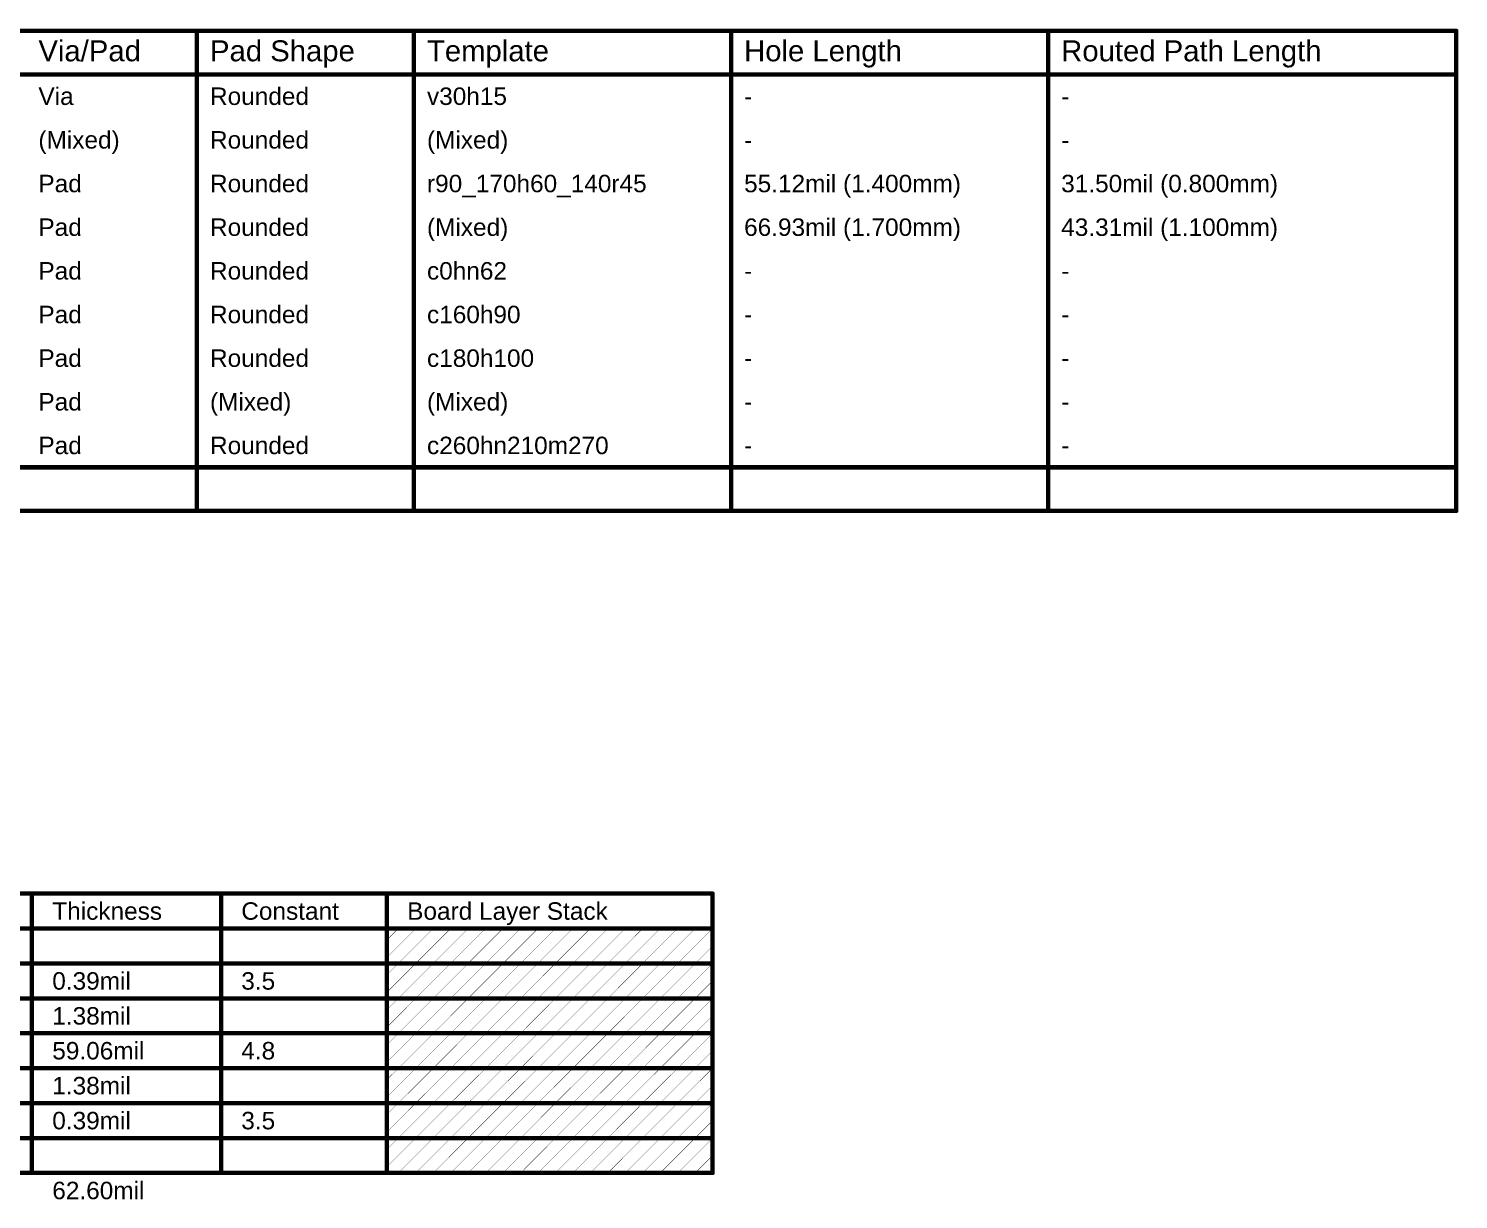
# Model space of a CAD drawing. Header units: inches. Extents: x -5 to 247, y -53 to 67.
# Drawn here: x 122.4 to 247.2, y -35 to 67.2 of the extents above; entities that cross this region are included whole.
import ezdxf

# ---------------------------------------------------------------- set-up
doc = ezdxf.new("R2010")
doc.units = ezdxf.units.IN
doc.layers.add('Drill Drawing', color=1, linetype='Continuous')
doc.layers.add('Fabrication', color=76, linetype='Continuous')
doc.styles.add('Arial', font='', dxfattribs={"height": 0.2})
doc.styles.get('Arial').set_extended_font_data('Arial')

msp = doc.modelspace()

# ---------------------------------------------------------------- linework, layer by layer
at = {"layer": 'Drill Drawing'}
for points in [[(-4.41, 67, 0.381, 0.381, 0), (246.98, 67, 0.381, 0.381, 0)], [(137.06, 25.09, 0.381, 0.381, 0), (137.06, 67, 0.381, 0.381, 0)], [(156, 25.09, 0.381, 0.381, 0), (156, 67, 0.381, 0.381, 0)], [(183.68, 25.09, 0.381, 0.381, 0), (183.68, 67, 0.381, 0.381, 0)], [(211.36, 25.09, 0.381, 0.381, 0), (211.36, 67, 0.381, 0.381, 0)], [(246.98, 25.09, 0.381, 0.381, 0), (246.98, 67, 0.381, 0.381, 0)], [(-4.41, 63.19, 0.381, 0.381, 0), (246.98, 63.19, 0.381, 0.381, 0)], [(-4.41, 28.9, 0.381, 0.381, 0), (246.98, 28.9, 0.381, 0.381, 0)], [(-4.41, 25.09, 0.381, 0.381, 0), (246.98, 25.09, 0.381, 0.381, 0)]]:
    msp.add_lwpolyline(points, format="xyseb", dxfattribs=at)
for points in [[(136.96, 67, 0.191, 0.191, 1), (137.15, 67, 0.191, 0.191, 1)], [(155.91, 67, 0.191, 0.191, 1), (156.1, 67, 0.191, 0.191, 1)], [(183.58, 67, 0.191, 0.191, 1), (183.77, 67, 0.191, 0.191, 1)], [(211.26, 67, 0.191, 0.191, 1), (211.45, 67, 0.191, 0.191, 1)], [(246.89, 67, 0.191, 0.191, 1), (247.08, 67, 0.191, 0.191, 1)], [(246.89, 67, 0.191, 0.191, 1), (247.08, 67, 0.191, 0.191, 1)], [(246.89, 63.19, 0.191, 0.191, 1), (247.08, 63.19, 0.191, 0.191, 1)], [(246.89, 28.9, 0.191, 0.191, 1), (247.08, 28.9, 0.191, 0.191, 1)], [(136.96, 25.09, 0.191, 0.191, 1), (137.15, 25.09, 0.191, 0.191, 1)], [(155.91, 25.09, 0.191, 0.191, 1), (156.1, 25.09, 0.191, 0.191, 1)], [(183.58, 25.09, 0.191, 0.191, 1), (183.77, 25.09, 0.191, 0.191, 1)], [(211.26, 25.09, 0.191, 0.191, 1), (211.45, 25.09, 0.191, 0.191, 1)], [(246.89, 25.09, 0.191, 0.191, 1), (247.08, 25.09, 0.191, 0.191, 1)], [(246.89, 25.09, 0.191, 0.191, 1), (247.08, 25.09, 0.191, 0.191, 1)]]:
    msp.add_lwpolyline(points, format="xyseb", close=True, dxfattribs=at)
at = {"layer": 'Fabrication'}
for points in [[(66.79, -8.31, 0.381, 0.381, 0), (182.07, -8.31, 0.381, 0.381, 0)], [(122.65, -32.69, 0.381, 0.381, 0), (122.65, -8.31, 0.381, 0.381, 0)], [(139.16, -32.69, 0.381, 0.381, 0), (139.16, -8.31, 0.381, 0.381, 0)], [(153.63, -32.69, 0.381, 0.381, 0), (153.63, -8.31, 0.381, 0.381, 0)], [(182.07, -32.69, 0.381, 0.381, 0), (182.07, -8.31, 0.381, 0.381, 0)], [(66.79, -11.35, 0.381, 0.381, 0), (182.07, -11.35, 0.381, 0.381, 0)], [(153.63, -13.89, 0.0254, 0.0254, 0), (156.16, -11.35, 0.0254, 0.0254, 0)], [(153.63, -12.36, 0.0254, 0.0254, 0), (154.64, -11.35, 0.0254, 0.0254, 0)], [(154.64, -14.4, 0.0254, 0.0254, 0), (157.69, -11.35, 0.0254, 0.0254, 0)], [(156.16, -14.4, 0.0254, 0.0254, 0), (159.21, -11.35, 0.0254, 0.0254, 0)], [(157.69, -14.4, 0.0254, 0.0254, 0), (160.73, -11.35, 0.0254, 0.0254, 0)], [(159.21, -14.4, 0.0254, 0.0254, 0), (162.26, -11.35, 0.0254, 0.0254, 0)], [(160.73, -14.4, 0.0254, 0.0254, 0), (163.78, -11.35, 0.0254, 0.0254, 0)], [(162.26, -14.4, 0.0254, 0.0254, 0), (165.31, -11.35, 0.0254, 0.0254, 0)], [(163.78, -14.4, 0.0254, 0.0254, 0), (166.83, -11.35, 0.0254, 0.0254, 0)], [(165.31, -14.4, 0.0254, 0.0254, 0), (168.35, -11.35, 0.0254, 0.0254, 0)], [(166.83, -14.4, 0.0254, 0.0254, 0), (169.88, -11.35, 0.0254, 0.0254, 0)], [(168.35, -14.4, 0.0254, 0.0254, 0), (171.4, -11.35, 0.0254, 0.0254, 0)], [(169.88, -14.4, 0.0254, 0.0254, 0), (172.93, -11.35, 0.0254, 0.0254, 0)], [(171.4, -14.4, 0.0254, 0.0254, 0), (174.45, -11.35, 0.0254, 0.0254, 0)], [(172.93, -14.4, 0.0254, 0.0254, 0), (175.97, -11.35, 0.0254, 0.0254, 0)], [(174.45, -14.4, 0.0254, 0.0254, 0), (177.5, -11.35, 0.0254, 0.0254, 0)], [(175.97, -14.4, 0.0254, 0.0254, 0), (179.02, -11.35, 0.0254, 0.0254, 0)], [(177.5, -14.4, 0.0254, 0.0254, 0), (180.55, -11.35, 0.0254, 0.0254, 0)], [(179.02, -14.4, 0.0254, 0.0254, 0), (182.07, -11.35, 0.0254, 0.0254, 0)], [(180.55, -14.4, 0.0254, 0.0254, 0), (182.07, -12.88, 0.0254, 0.0254, 0)], [(100.81, -14.4, 0.381, 0.381, 0), (122.65, -14.4, 0.381, 0.381, 0)], [(122.65, -14.4, 0.381, 0.381, 0), (139.16, -14.4, 0.381, 0.381, 0)], [(139.16, -14.4, 0.381, 0.381, 0), (153.63, -14.4, 0.381, 0.381, 0)], [(153.63, -14.4, 0.381, 0.381, 0), (182.07, -14.4, 0.381, 0.381, 0)], [(153.63, -16.93, 0.0254, 0.0254, 0), (156.16, -14.4, 0.0254, 0.0254, 0)], [(153.63, -15.41, 0.0254, 0.0254, 0), (154.64, -14.4, 0.0254, 0.0254, 0)], [(154.64, -17.45, 0.0254, 0.0254, 0), (157.69, -14.4, 0.0254, 0.0254, 0)], [(156.16, -17.45, 0.0254, 0.0254, 0), (159.21, -14.4, 0.0254, 0.0254, 0)], [(157.69, -17.45, 0.0254, 0.0254, 0), (160.73, -14.4, 0.0254, 0.0254, 0)], [(159.21, -17.45, 0.0254, 0.0254, 0), (162.26, -14.4, 0.0254, 0.0254, 0)], [(160.73, -17.45, 0.0254, 0.0254, 0), (163.78, -14.4, 0.0254, 0.0254, 0)], [(162.26, -17.45, 0.0254, 0.0254, 0), (165.31, -14.4, 0.0254, 0.0254, 0)], [(163.78, -17.45, 0.0254, 0.0254, 0), (166.83, -14.4, 0.0254, 0.0254, 0)], [(165.31, -17.45, 0.0254, 0.0254, 0), (168.35, -14.4, 0.0254, 0.0254, 0)], [(166.83, -17.45, 0.0254, 0.0254, 0), (169.88, -14.4, 0.0254, 0.0254, 0)], [(168.35, -17.45, 0.0254, 0.0254, 0), (171.4, -14.4, 0.0254, 0.0254, 0)], [(169.88, -17.45, 0.0254, 0.0254, 0), (172.93, -14.4, 0.0254, 0.0254, 0)], [(171.4, -17.45, 0.0254, 0.0254, 0), (174.45, -14.4, 0.0254, 0.0254, 0)], [(172.93, -17.45, 0.0254, 0.0254, 0), (175.97, -14.4, 0.0254, 0.0254, 0)], [(174.45, -17.45, 0.0254, 0.0254, 0), (177.5, -14.4, 0.0254, 0.0254, 0)], [(175.97, -17.45, 0.0254, 0.0254, 0), (179.02, -14.4, 0.0254, 0.0254, 0)], [(177.5, -17.45, 0.0254, 0.0254, 0), (180.55, -14.4, 0.0254, 0.0254, 0)], [(179.02, -17.45, 0.0254, 0.0254, 0), (182.07, -14.4, 0.0254, 0.0254, 0)], [(180.55, -17.45, 0.0254, 0.0254, 0), (182.07, -15.93, 0.0254, 0.0254, 0)], [(100.81, -17.45, 0.381, 0.381, 0), (122.65, -17.45, 0.381, 0.381, 0)], [(122.65, -17.45, 0.381, 0.381, 0), (139.16, -17.45, 0.381, 0.381, 0)], [(139.16, -17.45, 0.381, 0.381, 0), (153.63, -17.45, 0.381, 0.381, 0)], [(153.63, -17.45, 0.381, 0.381, 0), (182.07, -17.45, 0.381, 0.381, 0)], [(153.63, -19.98, 0.0254, 0.0254, 0), (156.16, -17.45, 0.0254, 0.0254, 0)], [(153.63, -18.46, 0.0254, 0.0254, 0), (154.64, -17.45, 0.0254, 0.0254, 0)], [(154.64, -20.5, 0.0254, 0.0254, 0), (157.69, -17.45, 0.0254, 0.0254, 0)], [(156.16, -20.5, 0.0254, 0.0254, 0), (159.21, -17.45, 0.0254, 0.0254, 0)], [(157.69, -20.5, 0.0254, 0.0254, 0), (160.73, -17.45, 0.0254, 0.0254, 0)], [(159.21, -20.5, 0.0254, 0.0254, 0), (162.26, -17.45, 0.0254, 0.0254, 0)], [(160.73, -20.5, 0.0254, 0.0254, 0), (163.78, -17.45, 0.0254, 0.0254, 0)], [(162.26, -20.5, 0.0254, 0.0254, 0), (165.31, -17.45, 0.0254, 0.0254, 0)], [(163.78, -20.5, 0.0254, 0.0254, 0), (166.83, -17.45, 0.0254, 0.0254, 0)], [(165.31, -20.5, 0.0254, 0.0254, 0), (168.35, -17.45, 0.0254, 0.0254, 0)], [(166.83, -20.5, 0.0254, 0.0254, 0), (169.88, -17.45, 0.0254, 0.0254, 0)], [(168.35, -20.5, 0.0254, 0.0254, 0), (171.4, -17.45, 0.0254, 0.0254, 0)], [(169.88, -20.5, 0.0254, 0.0254, 0), (172.93, -17.45, 0.0254, 0.0254, 0)], [(171.4, -20.5, 0.0254, 0.0254, 0), (174.45, -17.45, 0.0254, 0.0254, 0)], [(172.93, -20.5, 0.0254, 0.0254, 0), (175.97, -17.45, 0.0254, 0.0254, 0)], [(174.45, -20.5, 0.0254, 0.0254, 0), (177.5, -17.45, 0.0254, 0.0254, 0)], [(175.97, -20.5, 0.0254, 0.0254, 0), (179.02, -17.45, 0.0254, 0.0254, 0)], [(177.5, -20.5, 0.0254, 0.0254, 0), (180.55, -17.45, 0.0254, 0.0254, 0)], [(179.02, -20.5, 0.0254, 0.0254, 0), (182.07, -17.45, 0.0254, 0.0254, 0)], [(180.55, -20.5, 0.0254, 0.0254, 0), (182.07, -18.97, 0.0254, 0.0254, 0)], [(100.81, -20.5, 0.381, 0.381, 0), (122.65, -20.5, 0.381, 0.381, 0)], [(122.65, -20.5, 0.381, 0.381, 0), (139.16, -20.5, 0.381, 0.381, 0)], [(139.16, -20.5, 0.381, 0.381, 0), (153.63, -20.5, 0.381, 0.381, 0)], [(153.63, -20.5, 0.381, 0.381, 0), (182.07, -20.5, 0.381, 0.381, 0)], [(153.63, -23.03, 0.0254, 0.0254, 0), (156.16, -20.5, 0.0254, 0.0254, 0)], [(153.63, -21.51, 0.0254, 0.0254, 0), (154.64, -20.5, 0.0254, 0.0254, 0)], [(154.64, -23.55, 0.0254, 0.0254, 0), (157.69, -20.5, 0.0254, 0.0254, 0)], [(156.16, -23.55, 0.0254, 0.0254, 0), (159.21, -20.5, 0.0254, 0.0254, 0)], [(157.69, -23.55, 0.0254, 0.0254, 0), (160.73, -20.5, 0.0254, 0.0254, 0)], [(159.21, -23.55, 0.0254, 0.0254, 0), (162.26, -20.5, 0.0254, 0.0254, 0)], [(160.73, -23.55, 0.0254, 0.0254, 0), (163.78, -20.5, 0.0254, 0.0254, 0)], [(162.26, -23.55, 0.0254, 0.0254, 0), (165.31, -20.5, 0.0254, 0.0254, 0)], [(163.78, -23.55, 0.0254, 0.0254, 0), (166.83, -20.5, 0.0254, 0.0254, 0)], [(165.31, -23.55, 0.0254, 0.0254, 0), (168.35, -20.5, 0.0254, 0.0254, 0)], [(166.83, -23.55, 0.0254, 0.0254, 0), (169.88, -20.5, 0.0254, 0.0254, 0)], [(168.35, -23.55, 0.0254, 0.0254, 0), (171.4, -20.5, 0.0254, 0.0254, 0)], [(169.88, -23.55, 0.0254, 0.0254, 0), (172.93, -20.5, 0.0254, 0.0254, 0)], [(171.4, -23.55, 0.0254, 0.0254, 0), (174.45, -20.5, 0.0254, 0.0254, 0)], [(172.93, -23.55, 0.0254, 0.0254, 0), (175.97, -20.5, 0.0254, 0.0254, 0)], [(174.45, -23.55, 0.0254, 0.0254, 0), (177.5, -20.5, 0.0254, 0.0254, 0)], [(175.97, -23.55, 0.0254, 0.0254, 0), (179.02, -20.5, 0.0254, 0.0254, 0)], [(177.5, -23.55, 0.0254, 0.0254, 0), (180.55, -20.5, 0.0254, 0.0254, 0)], [(179.02, -23.55, 0.0254, 0.0254, 0), (182.07, -20.5, 0.0254, 0.0254, 0)], [(180.55, -23.55, 0.0254, 0.0254, 0), (182.07, -22.02, 0.0254, 0.0254, 0)], [(100.81, -23.55, 0.381, 0.381, 0), (122.65, -23.55, 0.381, 0.381, 0)], [(122.65, -23.55, 0.381, 0.381, 0), (139.16, -23.55, 0.381, 0.381, 0)], [(139.16, -23.55, 0.381, 0.381, 0), (153.63, -23.55, 0.381, 0.381, 0)], [(153.63, -23.55, 0.381, 0.381, 0), (182.07, -23.55, 0.381, 0.381, 0)], [(153.63, -26.08, 0.0254, 0.0254, 0), (156.16, -23.55, 0.0254, 0.0254, 0)], [(153.63, -24.55, 0.0254, 0.0254, 0), (154.64, -23.55, 0.0254, 0.0254, 0)], [(154.64, -26.59, 0.0254, 0.0254, 0), (157.69, -23.55, 0.0254, 0.0254, 0)], [(156.16, -26.59, 0.0254, 0.0254, 0), (159.21, -23.55, 0.0254, 0.0254, 0)], [(157.69, -26.59, 0.0254, 0.0254, 0), (160.73, -23.55, 0.0254, 0.0254, 0)], [(159.21, -26.59, 0.0254, 0.0254, 0), (162.26, -23.55, 0.0254, 0.0254, 0)], [(160.73, -26.59, 0.0254, 0.0254, 0), (163.78, -23.55, 0.0254, 0.0254, 0)], [(162.26, -26.59, 0.0254, 0.0254, 0), (165.31, -23.55, 0.0254, 0.0254, 0)], [(163.78, -26.59, 0.0254, 0.0254, 0), (166.83, -23.55, 0.0254, 0.0254, 0)], [(165.31, -26.59, 0.0254, 0.0254, 0), (168.35, -23.55, 0.0254, 0.0254, 0)], [(166.83, -26.59, 0.0254, 0.0254, 0), (169.88, -23.55, 0.0254, 0.0254, 0)], [(168.35, -26.59, 0.0254, 0.0254, 0), (171.4, -23.55, 0.0254, 0.0254, 0)], [(169.88, -26.59, 0.0254, 0.0254, 0), (172.93, -23.55, 0.0254, 0.0254, 0)], [(171.4, -26.59, 0.0254, 0.0254, 0), (174.45, -23.55, 0.0254, 0.0254, 0)], [(172.93, -26.59, 0.0254, 0.0254, 0), (175.97, -23.55, 0.0254, 0.0254, 0)], [(174.45, -26.59, 0.0254, 0.0254, 0), (177.5, -23.55, 0.0254, 0.0254, 0)], [(175.97, -26.59, 0.0254, 0.0254, 0), (179.02, -23.55, 0.0254, 0.0254, 0)], [(177.5, -26.59, 0.0254, 0.0254, 0), (180.55, -23.55, 0.0254, 0.0254, 0)], [(179.02, -26.59, 0.0254, 0.0254, 0), (182.07, -23.55, 0.0254, 0.0254, 0)], [(180.55, -26.59, 0.0254, 0.0254, 0), (182.07, -25.07, 0.0254, 0.0254, 0)], [(100.81, -26.59, 0.381, 0.381, 0), (122.65, -26.59, 0.381, 0.381, 0)], [(122.65, -26.59, 0.381, 0.381, 0), (139.16, -26.59, 0.381, 0.381, 0)], [(139.16, -26.59, 0.381, 0.381, 0), (153.63, -26.59, 0.381, 0.381, 0)], [(153.63, -26.59, 0.381, 0.381, 0), (182.07, -26.59, 0.381, 0.381, 0)], [(153.63, -29.13, 0.0254, 0.0254, 0), (156.16, -26.59, 0.0254, 0.0254, 0)], [(153.63, -27.6, 0.0254, 0.0254, 0), (154.64, -26.59, 0.0254, 0.0254, 0)], [(154.64, -29.64, 0.0254, 0.0254, 0), (157.69, -26.59, 0.0254, 0.0254, 0)], [(156.16, -29.64, 0.0254, 0.0254, 0), (159.21, -26.59, 0.0254, 0.0254, 0)], [(157.69, -29.64, 0.0254, 0.0254, 0), (160.73, -26.59, 0.0254, 0.0254, 0)], [(159.21, -29.64, 0.0254, 0.0254, 0), (162.26, -26.59, 0.0254, 0.0254, 0)], [(160.73, -29.64, 0.0254, 0.0254, 0), (163.78, -26.59, 0.0254, 0.0254, 0)], [(162.26, -29.64, 0.0254, 0.0254, 0), (165.31, -26.59, 0.0254, 0.0254, 0)], [(163.78, -29.64, 0.0254, 0.0254, 0), (166.83, -26.59, 0.0254, 0.0254, 0)], [(165.31, -29.64, 0.0254, 0.0254, 0), (168.35, -26.59, 0.0254, 0.0254, 0)], [(166.83, -29.64, 0.0254, 0.0254, 0), (169.88, -26.59, 0.0254, 0.0254, 0)], [(168.35, -29.64, 0.0254, 0.0254, 0), (171.4, -26.59, 0.0254, 0.0254, 0)], [(169.88, -29.64, 0.0254, 0.0254, 0), (172.93, -26.59, 0.0254, 0.0254, 0)], [(171.4, -29.64, 0.0254, 0.0254, 0), (174.45, -26.59, 0.0254, 0.0254, 0)], [(172.93, -29.64, 0.0254, 0.0254, 0), (175.97, -26.59, 0.0254, 0.0254, 0)], [(174.45, -29.64, 0.0254, 0.0254, 0), (177.5, -26.59, 0.0254, 0.0254, 0)], [(175.97, -29.64, 0.0254, 0.0254, 0), (179.02, -26.59, 0.0254, 0.0254, 0)], [(177.5, -29.64, 0.0254, 0.0254, 0), (180.55, -26.59, 0.0254, 0.0254, 0)], [(179.02, -29.64, 0.0254, 0.0254, 0), (182.07, -26.59, 0.0254, 0.0254, 0)], [(180.55, -29.64, 0.0254, 0.0254, 0), (182.07, -28.12, 0.0254, 0.0254, 0)], [(100.81, -29.64, 0.381, 0.381, 0), (122.65, -29.64, 0.381, 0.381, 0)], [(122.65, -29.64, 0.381, 0.381, 0), (139.16, -29.64, 0.381, 0.381, 0)], [(139.16, -29.64, 0.381, 0.381, 0), (153.63, -29.64, 0.381, 0.381, 0)], [(153.63, -29.64, 0.381, 0.381, 0), (182.07, -29.64, 0.381, 0.381, 0)], [(153.63, -32.17, 0.0254, 0.0254, 0), (156.16, -29.64, 0.0254, 0.0254, 0)], [(153.63, -30.65, 0.0254, 0.0254, 0), (154.64, -29.64, 0.0254, 0.0254, 0)], [(154.64, -32.69, 0.0254, 0.0254, 0), (157.69, -29.64, 0.0254, 0.0254, 0)], [(156.16, -32.69, 0.0254, 0.0254, 0), (159.21, -29.64, 0.0254, 0.0254, 0)], [(157.69, -32.69, 0.0254, 0.0254, 0), (160.73, -29.64, 0.0254, 0.0254, 0)], [(159.21, -32.69, 0.0254, 0.0254, 0), (162.26, -29.64, 0.0254, 0.0254, 0)], [(160.73, -32.69, 0.0254, 0.0254, 0), (163.78, -29.64, 0.0254, 0.0254, 0)], [(162.26, -32.69, 0.0254, 0.0254, 0), (165.31, -29.64, 0.0254, 0.0254, 0)], [(163.78, -32.69, 0.0254, 0.0254, 0), (166.83, -29.64, 0.0254, 0.0254, 0)], [(165.31, -32.69, 0.0254, 0.0254, 0), (168.35, -29.64, 0.0254, 0.0254, 0)], [(166.83, -32.69, 0.0254, 0.0254, 0), (169.88, -29.64, 0.0254, 0.0254, 0)], [(168.35, -32.69, 0.0254, 0.0254, 0), (171.4, -29.64, 0.0254, 0.0254, 0)], [(169.88, -32.69, 0.0254, 0.0254, 0), (172.93, -29.64, 0.0254, 0.0254, 0)], [(171.4, -32.69, 0.0254, 0.0254, 0), (174.45, -29.64, 0.0254, 0.0254, 0)], [(172.93, -32.69, 0.0254, 0.0254, 0), (175.97, -29.64, 0.0254, 0.0254, 0)], [(174.45, -32.69, 0.0254, 0.0254, 0), (177.5, -29.64, 0.0254, 0.0254, 0)], [(175.97, -32.69, 0.0254, 0.0254, 0), (179.02, -29.64, 0.0254, 0.0254, 0)], [(177.5, -32.69, 0.0254, 0.0254, 0), (180.55, -29.64, 0.0254, 0.0254, 0)], [(179.02, -32.69, 0.0254, 0.0254, 0), (182.07, -29.64, 0.0254, 0.0254, 0)], [(180.55, -32.69, 0.0254, 0.0254, 0), (182.07, -31.17, 0.0254, 0.0254, 0)], [(100.81, -32.69, 0.381, 0.381, 0), (122.65, -32.69, 0.381, 0.381, 0)], [(122.65, -32.69, 0.381, 0.381, 0), (139.16, -32.69, 0.381, 0.381, 0)], [(139.16, -32.69, 0.381, 0.381, 0), (153.63, -32.69, 0.381, 0.381, 0)], [(153.63, -32.69, 0.381, 0.381, 0), (182.07, -32.69, 0.381, 0.381, 0)]]:
    msp.add_lwpolyline(points, format="xyseb", dxfattribs=at)
for points in [[(122.56, -8.31, 0.191, 0.191, 1), (122.75, -8.31, 0.191, 0.191, 1)], [(139.06, -8.31, 0.191, 0.191, 1), (139.25, -8.31, 0.191, 0.191, 1)], [(153.54, -8.31, 0.191, 0.191, 1), (153.73, -8.31, 0.191, 0.191, 1)], [(181.98, -8.31, 0.191, 0.191, 1), (182.17, -8.31, 0.191, 0.191, 1)], [(181.98, -8.31, 0.191, 0.191, 1), (182.17, -8.31, 0.191, 0.191, 1)], [(181.98, -11.35, 0.191, 0.191, 1), (182.17, -11.35, 0.191, 0.191, 1)], [(153.62, -12.36, 0.0127, 0.0127, 1), (153.64, -12.36, 0.0127, 0.0127, 1)], [(154.63, -11.35, 0.0127, 0.0127, 1), (154.65, -11.35, 0.0127, 0.0127, 1)], [(156.16, -11.35, 0.0127, 0.0127, 1), (156.17, -11.35, 0.0127, 0.0127, 1)], [(157.68, -11.35, 0.0127, 0.0127, 1), (157.69, -11.35, 0.0127, 0.0127, 1)], [(159.2, -11.35, 0.0127, 0.0127, 1), (159.22, -11.35, 0.0127, 0.0127, 1)], [(160.73, -11.35, 0.0127, 0.0127, 1), (160.74, -11.35, 0.0127, 0.0127, 1)], [(162.25, -11.35, 0.0127, 0.0127, 1), (162.27, -11.35, 0.0127, 0.0127, 1)], [(163.78, -11.35, 0.0127, 0.0127, 1), (163.79, -11.35, 0.0127, 0.0127, 1)], [(165.3, -11.35, 0.0127, 0.0127, 1), (165.31, -11.35, 0.0127, 0.0127, 1)], [(166.82, -11.35, 0.0127, 0.0127, 1), (166.84, -11.35, 0.0127, 0.0127, 1)], [(168.35, -11.35, 0.0127, 0.0127, 1), (168.36, -11.35, 0.0127, 0.0127, 1)], [(169.87, -11.35, 0.0127, 0.0127, 1), (169.89, -11.35, 0.0127, 0.0127, 1)], [(171.4, -11.35, 0.0127, 0.0127, 1), (171.41, -11.35, 0.0127, 0.0127, 1)], [(172.92, -11.35, 0.0127, 0.0127, 1), (172.93, -11.35, 0.0127, 0.0127, 1)], [(174.44, -11.35, 0.0127, 0.0127, 1), (174.46, -11.35, 0.0127, 0.0127, 1)], [(175.97, -11.35, 0.0127, 0.0127, 1), (175.98, -11.35, 0.0127, 0.0127, 1)], [(177.49, -11.35, 0.0127, 0.0127, 1), (177.51, -11.35, 0.0127, 0.0127, 1)], [(179.02, -11.35, 0.0127, 0.0127, 1), (179.03, -11.35, 0.0127, 0.0127, 1)], [(180.54, -11.35, 0.0127, 0.0127, 1), (180.55, -11.35, 0.0127, 0.0127, 1)], [(182.06, -11.35, 0.0127, 0.0127, 1), (182.08, -11.35, 0.0127, 0.0127, 1)], [(182.06, -12.88, 0.0127, 0.0127, 1), (182.08, -12.88, 0.0127, 0.0127, 1)], [(122.56, -14.4, 0.191, 0.191, 1), (122.75, -14.4, 0.191, 0.191, 1)], [(122.56, -14.4, 0.191, 0.191, 1), (122.75, -14.4, 0.191, 0.191, 1)], [(139.06, -14.4, 0.191, 0.191, 1), (139.25, -14.4, 0.191, 0.191, 1)], [(139.06, -14.4, 0.191, 0.191, 1), (139.25, -14.4, 0.191, 0.191, 1)], [(153.54, -14.4, 0.191, 0.191, 1), (153.73, -14.4, 0.191, 0.191, 1)], [(153.54, -14.4, 0.191, 0.191, 1), (153.73, -14.4, 0.191, 0.191, 1)], [(153.62, -13.89, 0.0127, 0.0127, 1), (153.64, -13.89, 0.0127, 0.0127, 1)], [(154.63, -14.4, 0.0127, 0.0127, 1), (154.65, -14.4, 0.0127, 0.0127, 1)], [(154.63, -14.4, 0.0127, 0.0127, 1), (154.65, -14.4, 0.0127, 0.0127, 1)], [(156.16, -14.4, 0.0127, 0.0127, 1), (156.17, -14.4, 0.0127, 0.0127, 1)], [(156.16, -14.4, 0.0127, 0.0127, 1), (156.17, -14.4, 0.0127, 0.0127, 1)], [(157.68, -14.4, 0.0127, 0.0127, 1), (157.69, -14.4, 0.0127, 0.0127, 1)], [(157.68, -14.4, 0.0127, 0.0127, 1), (157.69, -14.4, 0.0127, 0.0127, 1)], [(159.2, -14.4, 0.0127, 0.0127, 1), (159.22, -14.4, 0.0127, 0.0127, 1)], [(159.2, -14.4, 0.0127, 0.0127, 1), (159.22, -14.4, 0.0127, 0.0127, 1)], [(160.73, -14.4, 0.0127, 0.0127, 1), (160.74, -14.4, 0.0127, 0.0127, 1)], [(160.73, -14.4, 0.0127, 0.0127, 1), (160.74, -14.4, 0.0127, 0.0127, 1)], [(162.25, -14.4, 0.0127, 0.0127, 1), (162.27, -14.4, 0.0127, 0.0127, 1)], [(162.25, -14.4, 0.0127, 0.0127, 1), (162.27, -14.4, 0.0127, 0.0127, 1)], [(163.78, -14.4, 0.0127, 0.0127, 1), (163.79, -14.4, 0.0127, 0.0127, 1)], [(163.78, -14.4, 0.0127, 0.0127, 1), (163.79, -14.4, 0.0127, 0.0127, 1)], [(165.3, -14.4, 0.0127, 0.0127, 1), (165.31, -14.4, 0.0127, 0.0127, 1)], [(165.3, -14.4, 0.0127, 0.0127, 1), (165.31, -14.4, 0.0127, 0.0127, 1)], [(166.82, -14.4, 0.0127, 0.0127, 1), (166.84, -14.4, 0.0127, 0.0127, 1)], [(166.82, -14.4, 0.0127, 0.0127, 1), (166.84, -14.4, 0.0127, 0.0127, 1)], [(168.35, -14.4, 0.0127, 0.0127, 1), (168.36, -14.4, 0.0127, 0.0127, 1)], [(168.35, -14.4, 0.0127, 0.0127, 1), (168.36, -14.4, 0.0127, 0.0127, 1)], [(169.87, -14.4, 0.0127, 0.0127, 1), (169.89, -14.4, 0.0127, 0.0127, 1)], [(169.87, -14.4, 0.0127, 0.0127, 1), (169.89, -14.4, 0.0127, 0.0127, 1)], [(171.4, -14.4, 0.0127, 0.0127, 1), (171.41, -14.4, 0.0127, 0.0127, 1)], [(171.4, -14.4, 0.0127, 0.0127, 1), (171.41, -14.4, 0.0127, 0.0127, 1)], [(172.92, -14.4, 0.0127, 0.0127, 1), (172.93, -14.4, 0.0127, 0.0127, 1)], [(172.92, -14.4, 0.0127, 0.0127, 1), (172.93, -14.4, 0.0127, 0.0127, 1)], [(174.44, -14.4, 0.0127, 0.0127, 1), (174.46, -14.4, 0.0127, 0.0127, 1)], [(174.44, -14.4, 0.0127, 0.0127, 1), (174.46, -14.4, 0.0127, 0.0127, 1)], [(175.97, -14.4, 0.0127, 0.0127, 1), (175.98, -14.4, 0.0127, 0.0127, 1)], [(175.97, -14.4, 0.0127, 0.0127, 1), (175.98, -14.4, 0.0127, 0.0127, 1)], [(177.49, -14.4, 0.0127, 0.0127, 1), (177.51, -14.4, 0.0127, 0.0127, 1)], [(177.49, -14.4, 0.0127, 0.0127, 1), (177.51, -14.4, 0.0127, 0.0127, 1)], [(179.02, -14.4, 0.0127, 0.0127, 1), (179.03, -14.4, 0.0127, 0.0127, 1)], [(179.02, -14.4, 0.0127, 0.0127, 1), (179.03, -14.4, 0.0127, 0.0127, 1)], [(180.54, -14.4, 0.0127, 0.0127, 1), (180.55, -14.4, 0.0127, 0.0127, 1)], [(180.54, -14.4, 0.0127, 0.0127, 1), (180.55, -14.4, 0.0127, 0.0127, 1)], [(181.98, -14.4, 0.191, 0.191, 1), (182.17, -14.4, 0.191, 0.191, 1)], [(182.06, -14.4, 0.0127, 0.0127, 1), (182.08, -14.4, 0.0127, 0.0127, 1)], [(153.62, -15.41, 0.0127, 0.0127, 1), (153.64, -15.41, 0.0127, 0.0127, 1)], [(182.06, -15.93, 0.0127, 0.0127, 1), (182.08, -15.93, 0.0127, 0.0127, 1)], [(122.56, -17.45, 0.191, 0.191, 1), (122.75, -17.45, 0.191, 0.191, 1)], [(122.56, -17.45, 0.191, 0.191, 1), (122.75, -17.45, 0.191, 0.191, 1)], [(139.06, -17.45, 0.191, 0.191, 1), (139.25, -17.45, 0.191, 0.191, 1)], [(139.06, -17.45, 0.191, 0.191, 1), (139.25, -17.45, 0.191, 0.191, 1)], [(153.54, -17.45, 0.191, 0.191, 1), (153.73, -17.45, 0.191, 0.191, 1)], [(153.54, -17.45, 0.191, 0.191, 1), (153.73, -17.45, 0.191, 0.191, 1)], [(153.62, -16.93, 0.0127, 0.0127, 1), (153.64, -16.93, 0.0127, 0.0127, 1)], [(154.63, -17.45, 0.0127, 0.0127, 1), (154.65, -17.45, 0.0127, 0.0127, 1)], [(154.63, -17.45, 0.0127, 0.0127, 1), (154.65, -17.45, 0.0127, 0.0127, 1)], [(156.16, -17.45, 0.0127, 0.0127, 1), (156.17, -17.45, 0.0127, 0.0127, 1)], [(156.16, -17.45, 0.0127, 0.0127, 1), (156.17, -17.45, 0.0127, 0.0127, 1)], [(157.68, -17.45, 0.0127, 0.0127, 1), (157.69, -17.45, 0.0127, 0.0127, 1)], [(157.68, -17.45, 0.0127, 0.0127, 1), (157.69, -17.45, 0.0127, 0.0127, 1)], [(159.2, -17.45, 0.0127, 0.0127, 1), (159.22, -17.45, 0.0127, 0.0127, 1)], [(159.2, -17.45, 0.0127, 0.0127, 1), (159.22, -17.45, 0.0127, 0.0127, 1)], [(160.73, -17.45, 0.0127, 0.0127, 1), (160.74, -17.45, 0.0127, 0.0127, 1)], [(160.73, -17.45, 0.0127, 0.0127, 1), (160.74, -17.45, 0.0127, 0.0127, 1)], [(162.25, -17.45, 0.0127, 0.0127, 1), (162.27, -17.45, 0.0127, 0.0127, 1)], [(162.25, -17.45, 0.0127, 0.0127, 1), (162.27, -17.45, 0.0127, 0.0127, 1)], [(163.78, -17.45, 0.0127, 0.0127, 1), (163.79, -17.45, 0.0127, 0.0127, 1)], [(163.78, -17.45, 0.0127, 0.0127, 1), (163.79, -17.45, 0.0127, 0.0127, 1)], [(165.3, -17.45, 0.0127, 0.0127, 1), (165.31, -17.45, 0.0127, 0.0127, 1)], [(165.3, -17.45, 0.0127, 0.0127, 1), (165.31, -17.45, 0.0127, 0.0127, 1)], [(166.82, -17.45, 0.0127, 0.0127, 1), (166.84, -17.45, 0.0127, 0.0127, 1)], [(166.82, -17.45, 0.0127, 0.0127, 1), (166.84, -17.45, 0.0127, 0.0127, 1)], [(168.35, -17.45, 0.0127, 0.0127, 1), (168.36, -17.45, 0.0127, 0.0127, 1)], [(168.35, -17.45, 0.0127, 0.0127, 1), (168.36, -17.45, 0.0127, 0.0127, 1)], [(169.87, -17.45, 0.0127, 0.0127, 1), (169.89, -17.45, 0.0127, 0.0127, 1)], [(169.87, -17.45, 0.0127, 0.0127, 1), (169.89, -17.45, 0.0127, 0.0127, 1)], [(171.4, -17.45, 0.0127, 0.0127, 1), (171.41, -17.45, 0.0127, 0.0127, 1)], [(171.4, -17.45, 0.0127, 0.0127, 1), (171.41, -17.45, 0.0127, 0.0127, 1)], [(172.92, -17.45, 0.0127, 0.0127, 1), (172.93, -17.45, 0.0127, 0.0127, 1)], [(172.92, -17.45, 0.0127, 0.0127, 1), (172.93, -17.45, 0.0127, 0.0127, 1)], [(174.44, -17.45, 0.0127, 0.0127, 1), (174.46, -17.45, 0.0127, 0.0127, 1)], [(174.44, -17.45, 0.0127, 0.0127, 1), (174.46, -17.45, 0.0127, 0.0127, 1)], [(175.97, -17.45, 0.0127, 0.0127, 1), (175.98, -17.45, 0.0127, 0.0127, 1)], [(175.97, -17.45, 0.0127, 0.0127, 1), (175.98, -17.45, 0.0127, 0.0127, 1)], [(177.49, -17.45, 0.0127, 0.0127, 1), (177.51, -17.45, 0.0127, 0.0127, 1)], [(177.49, -17.45, 0.0127, 0.0127, 1), (177.51, -17.45, 0.0127, 0.0127, 1)], [(179.02, -17.45, 0.0127, 0.0127, 1), (179.03, -17.45, 0.0127, 0.0127, 1)], [(179.02, -17.45, 0.0127, 0.0127, 1), (179.03, -17.45, 0.0127, 0.0127, 1)], [(180.54, -17.45, 0.0127, 0.0127, 1), (180.55, -17.45, 0.0127, 0.0127, 1)], [(180.54, -17.45, 0.0127, 0.0127, 1), (180.55, -17.45, 0.0127, 0.0127, 1)], [(181.98, -17.45, 0.191, 0.191, 1), (182.17, -17.45, 0.191, 0.191, 1)], [(182.06, -17.45, 0.0127, 0.0127, 1), (182.08, -17.45, 0.0127, 0.0127, 1)], [(153.62, -18.46, 0.0127, 0.0127, 1), (153.64, -18.46, 0.0127, 0.0127, 1)], [(153.62, -19.98, 0.0127, 0.0127, 1), (153.64, -19.98, 0.0127, 0.0127, 1)], [(182.06, -18.97, 0.0127, 0.0127, 1), (182.08, -18.97, 0.0127, 0.0127, 1)], [(122.56, -20.5, 0.191, 0.191, 1), (122.75, -20.5, 0.191, 0.191, 1)], [(122.56, -20.5, 0.191, 0.191, 1), (122.75, -20.5, 0.191, 0.191, 1)], [(139.06, -20.5, 0.191, 0.191, 1), (139.25, -20.5, 0.191, 0.191, 1)], [(139.06, -20.5, 0.191, 0.191, 1), (139.25, -20.5, 0.191, 0.191, 1)], [(153.54, -20.5, 0.191, 0.191, 1), (153.73, -20.5, 0.191, 0.191, 1)], [(153.54, -20.5, 0.191, 0.191, 1), (153.73, -20.5, 0.191, 0.191, 1)], [(154.63, -20.5, 0.0127, 0.0127, 1), (154.65, -20.5, 0.0127, 0.0127, 1)], [(154.63, -20.5, 0.0127, 0.0127, 1), (154.65, -20.5, 0.0127, 0.0127, 1)], [(156.16, -20.5, 0.0127, 0.0127, 1), (156.17, -20.5, 0.0127, 0.0127, 1)], [(156.16, -20.5, 0.0127, 0.0127, 1), (156.17, -20.5, 0.0127, 0.0127, 1)], [(157.68, -20.5, 0.0127, 0.0127, 1), (157.69, -20.5, 0.0127, 0.0127, 1)], [(157.68, -20.5, 0.0127, 0.0127, 1), (157.69, -20.5, 0.0127, 0.0127, 1)], [(159.2, -20.5, 0.0127, 0.0127, 1), (159.22, -20.5, 0.0127, 0.0127, 1)], [(159.2, -20.5, 0.0127, 0.0127, 1), (159.22, -20.5, 0.0127, 0.0127, 1)], [(160.73, -20.5, 0.0127, 0.0127, 1), (160.74, -20.5, 0.0127, 0.0127, 1)], [(160.73, -20.5, 0.0127, 0.0127, 1), (160.74, -20.5, 0.0127, 0.0127, 1)], [(162.25, -20.5, 0.0127, 0.0127, 1), (162.27, -20.5, 0.0127, 0.0127, 1)], [(162.25, -20.5, 0.0127, 0.0127, 1), (162.27, -20.5, 0.0127, 0.0127, 1)], [(163.78, -20.5, 0.0127, 0.0127, 1), (163.79, -20.5, 0.0127, 0.0127, 1)], [(163.78, -20.5, 0.0127, 0.0127, 1), (163.79, -20.5, 0.0127, 0.0127, 1)], [(165.3, -20.5, 0.0127, 0.0127, 1), (165.31, -20.5, 0.0127, 0.0127, 1)], [(165.3, -20.5, 0.0127, 0.0127, 1), (165.31, -20.5, 0.0127, 0.0127, 1)], [(166.82, -20.5, 0.0127, 0.0127, 1), (166.84, -20.5, 0.0127, 0.0127, 1)], [(166.82, -20.5, 0.0127, 0.0127, 1), (166.84, -20.5, 0.0127, 0.0127, 1)], [(168.35, -20.5, 0.0127, 0.0127, 1), (168.36, -20.5, 0.0127, 0.0127, 1)], [(168.35, -20.5, 0.0127, 0.0127, 1), (168.36, -20.5, 0.0127, 0.0127, 1)], [(169.87, -20.5, 0.0127, 0.0127, 1), (169.89, -20.5, 0.0127, 0.0127, 1)], [(169.87, -20.5, 0.0127, 0.0127, 1), (169.89, -20.5, 0.0127, 0.0127, 1)], [(171.4, -20.5, 0.0127, 0.0127, 1), (171.41, -20.5, 0.0127, 0.0127, 1)], [(171.4, -20.5, 0.0127, 0.0127, 1), (171.41, -20.5, 0.0127, 0.0127, 1)], [(172.92, -20.5, 0.0127, 0.0127, 1), (172.93, -20.5, 0.0127, 0.0127, 1)], [(172.92, -20.5, 0.0127, 0.0127, 1), (172.93, -20.5, 0.0127, 0.0127, 1)], [(174.44, -20.5, 0.0127, 0.0127, 1), (174.46, -20.5, 0.0127, 0.0127, 1)], [(174.44, -20.5, 0.0127, 0.0127, 1), (174.46, -20.5, 0.0127, 0.0127, 1)], [(175.97, -20.5, 0.0127, 0.0127, 1), (175.98, -20.5, 0.0127, 0.0127, 1)], [(175.97, -20.5, 0.0127, 0.0127, 1), (175.98, -20.5, 0.0127, 0.0127, 1)], [(177.49, -20.5, 0.0127, 0.0127, 1), (177.51, -20.5, 0.0127, 0.0127, 1)], [(177.49, -20.5, 0.0127, 0.0127, 1), (177.51, -20.5, 0.0127, 0.0127, 1)], [(179.02, -20.5, 0.0127, 0.0127, 1), (179.03, -20.5, 0.0127, 0.0127, 1)], [(179.02, -20.5, 0.0127, 0.0127, 1), (179.03, -20.5, 0.0127, 0.0127, 1)], [(180.54, -20.5, 0.0127, 0.0127, 1), (180.55, -20.5, 0.0127, 0.0127, 1)], [(180.54, -20.5, 0.0127, 0.0127, 1), (180.55, -20.5, 0.0127, 0.0127, 1)], [(181.98, -20.5, 0.191, 0.191, 1), (182.17, -20.5, 0.191, 0.191, 1)], [(182.06, -20.5, 0.0127, 0.0127, 1), (182.08, -20.5, 0.0127, 0.0127, 1)], [(153.62, -21.51, 0.0127, 0.0127, 1), (153.64, -21.51, 0.0127, 0.0127, 1)], [(182.06, -22.02, 0.0127, 0.0127, 1), (182.08, -22.02, 0.0127, 0.0127, 1)], [(122.56, -23.55, 0.191, 0.191, 1), (122.75, -23.55, 0.191, 0.191, 1)], [(122.56, -23.55, 0.191, 0.191, 1), (122.75, -23.55, 0.191, 0.191, 1)], [(139.06, -23.55, 0.191, 0.191, 1), (139.25, -23.55, 0.191, 0.191, 1)], [(139.06, -23.55, 0.191, 0.191, 1), (139.25, -23.55, 0.191, 0.191, 1)], [(153.54, -23.55, 0.191, 0.191, 1), (153.73, -23.55, 0.191, 0.191, 1)], [(153.54, -23.55, 0.191, 0.191, 1), (153.73, -23.55, 0.191, 0.191, 1)], [(153.62, -23.03, 0.0127, 0.0127, 1), (153.64, -23.03, 0.0127, 0.0127, 1)], [(154.63, -23.55, 0.0127, 0.0127, 1), (154.65, -23.55, 0.0127, 0.0127, 1)], [(154.63, -23.55, 0.0127, 0.0127, 1), (154.65, -23.55, 0.0127, 0.0127, 1)], [(156.16, -23.55, 0.0127, 0.0127, 1), (156.17, -23.55, 0.0127, 0.0127, 1)], [(156.16, -23.55, 0.0127, 0.0127, 1), (156.17, -23.55, 0.0127, 0.0127, 1)], [(157.68, -23.55, 0.0127, 0.0127, 1), (157.69, -23.55, 0.0127, 0.0127, 1)], [(157.68, -23.55, 0.0127, 0.0127, 1), (157.69, -23.55, 0.0127, 0.0127, 1)], [(159.2, -23.55, 0.0127, 0.0127, 1), (159.22, -23.55, 0.0127, 0.0127, 1)], [(159.2, -23.55, 0.0127, 0.0127, 1), (159.22, -23.55, 0.0127, 0.0127, 1)], [(160.73, -23.55, 0.0127, 0.0127, 1), (160.74, -23.55, 0.0127, 0.0127, 1)], [(160.73, -23.55, 0.0127, 0.0127, 1), (160.74, -23.55, 0.0127, 0.0127, 1)], [(162.25, -23.55, 0.0127, 0.0127, 1), (162.27, -23.55, 0.0127, 0.0127, 1)], [(162.25, -23.55, 0.0127, 0.0127, 1), (162.27, -23.55, 0.0127, 0.0127, 1)], [(163.78, -23.55, 0.0127, 0.0127, 1), (163.79, -23.55, 0.0127, 0.0127, 1)], [(163.78, -23.55, 0.0127, 0.0127, 1), (163.79, -23.55, 0.0127, 0.0127, 1)], [(165.3, -23.55, 0.0127, 0.0127, 1), (165.31, -23.55, 0.0127, 0.0127, 1)], [(165.3, -23.55, 0.0127, 0.0127, 1), (165.31, -23.55, 0.0127, 0.0127, 1)], [(166.82, -23.55, 0.0127, 0.0127, 1), (166.84, -23.55, 0.0127, 0.0127, 1)], [(166.82, -23.55, 0.0127, 0.0127, 1), (166.84, -23.55, 0.0127, 0.0127, 1)], [(168.35, -23.55, 0.0127, 0.0127, 1), (168.36, -23.55, 0.0127, 0.0127, 1)], [(168.35, -23.55, 0.0127, 0.0127, 1), (168.36, -23.55, 0.0127, 0.0127, 1)], [(169.87, -23.55, 0.0127, 0.0127, 1), (169.89, -23.55, 0.0127, 0.0127, 1)], [(169.87, -23.55, 0.0127, 0.0127, 1), (169.89, -23.55, 0.0127, 0.0127, 1)], [(171.4, -23.55, 0.0127, 0.0127, 1), (171.41, -23.55, 0.0127, 0.0127, 1)], [(171.4, -23.55, 0.0127, 0.0127, 1), (171.41, -23.55, 0.0127, 0.0127, 1)], [(172.92, -23.55, 0.0127, 0.0127, 1), (172.93, -23.55, 0.0127, 0.0127, 1)], [(172.92, -23.55, 0.0127, 0.0127, 1), (172.93, -23.55, 0.0127, 0.0127, 1)], [(174.44, -23.55, 0.0127, 0.0127, 1), (174.46, -23.55, 0.0127, 0.0127, 1)], [(174.44, -23.55, 0.0127, 0.0127, 1), (174.46, -23.55, 0.0127, 0.0127, 1)], [(175.97, -23.55, 0.0127, 0.0127, 1), (175.98, -23.55, 0.0127, 0.0127, 1)], [(175.97, -23.55, 0.0127, 0.0127, 1), (175.98, -23.55, 0.0127, 0.0127, 1)], [(177.49, -23.55, 0.0127, 0.0127, 1), (177.51, -23.55, 0.0127, 0.0127, 1)], [(177.49, -23.55, 0.0127, 0.0127, 1), (177.51, -23.55, 0.0127, 0.0127, 1)], [(179.02, -23.55, 0.0127, 0.0127, 1), (179.03, -23.55, 0.0127, 0.0127, 1)], [(179.02, -23.55, 0.0127, 0.0127, 1), (179.03, -23.55, 0.0127, 0.0127, 1)], [(180.54, -23.55, 0.0127, 0.0127, 1), (180.55, -23.55, 0.0127, 0.0127, 1)], [(180.54, -23.55, 0.0127, 0.0127, 1), (180.55, -23.55, 0.0127, 0.0127, 1)], [(181.98, -23.55, 0.191, 0.191, 1), (182.17, -23.55, 0.191, 0.191, 1)], [(182.06, -23.55, 0.0127, 0.0127, 1), (182.08, -23.55, 0.0127, 0.0127, 1)], [(153.62, -24.55, 0.0127, 0.0127, 1), (153.64, -24.55, 0.0127, 0.0127, 1)], [(153.62, -26.08, 0.0127, 0.0127, 1), (153.64, -26.08, 0.0127, 0.0127, 1)], [(182.06, -25.07, 0.0127, 0.0127, 1), (182.08, -25.07, 0.0127, 0.0127, 1)], [(122.56, -26.59, 0.191, 0.191, 1), (122.75, -26.59, 0.191, 0.191, 1)], [(122.56, -26.59, 0.191, 0.191, 1), (122.75, -26.59, 0.191, 0.191, 1)], [(139.06, -26.59, 0.191, 0.191, 1), (139.25, -26.59, 0.191, 0.191, 1)], [(139.06, -26.59, 0.191, 0.191, 1), (139.25, -26.59, 0.191, 0.191, 1)], [(153.54, -26.59, 0.191, 0.191, 1), (153.73, -26.59, 0.191, 0.191, 1)], [(153.54, -26.59, 0.191, 0.191, 1), (153.73, -26.59, 0.191, 0.191, 1)], [(154.63, -26.59, 0.0127, 0.0127, 1), (154.65, -26.59, 0.0127, 0.0127, 1)], [(154.63, -26.59, 0.0127, 0.0127, 1), (154.65, -26.59, 0.0127, 0.0127, 1)], [(156.16, -26.59, 0.0127, 0.0127, 1), (156.17, -26.59, 0.0127, 0.0127, 1)], [(156.16, -26.59, 0.0127, 0.0127, 1), (156.17, -26.59, 0.0127, 0.0127, 1)], [(157.68, -26.59, 0.0127, 0.0127, 1), (157.69, -26.59, 0.0127, 0.0127, 1)], [(157.68, -26.59, 0.0127, 0.0127, 1), (157.69, -26.59, 0.0127, 0.0127, 1)], [(159.2, -26.59, 0.0127, 0.0127, 1), (159.22, -26.59, 0.0127, 0.0127, 1)], [(159.2, -26.59, 0.0127, 0.0127, 1), (159.22, -26.59, 0.0127, 0.0127, 1)], [(160.73, -26.59, 0.0127, 0.0127, 1), (160.74, -26.59, 0.0127, 0.0127, 1)], [(160.73, -26.59, 0.0127, 0.0127, 1), (160.74, -26.59, 0.0127, 0.0127, 1)], [(162.25, -26.59, 0.0127, 0.0127, 1), (162.27, -26.59, 0.0127, 0.0127, 1)], [(162.25, -26.59, 0.0127, 0.0127, 1), (162.27, -26.59, 0.0127, 0.0127, 1)], [(163.78, -26.59, 0.0127, 0.0127, 1), (163.79, -26.59, 0.0127, 0.0127, 1)], [(163.78, -26.59, 0.0127, 0.0127, 1), (163.79, -26.59, 0.0127, 0.0127, 1)], [(165.3, -26.59, 0.0127, 0.0127, 1), (165.31, -26.59, 0.0127, 0.0127, 1)], [(165.3, -26.59, 0.0127, 0.0127, 1), (165.31, -26.59, 0.0127, 0.0127, 1)], [(166.82, -26.59, 0.0127, 0.0127, 1), (166.84, -26.59, 0.0127, 0.0127, 1)], [(166.82, -26.59, 0.0127, 0.0127, 1), (166.84, -26.59, 0.0127, 0.0127, 1)], [(168.35, -26.59, 0.0127, 0.0127, 1), (168.36, -26.59, 0.0127, 0.0127, 1)], [(168.35, -26.59, 0.0127, 0.0127, 1), (168.36, -26.59, 0.0127, 0.0127, 1)], [(169.87, -26.59, 0.0127, 0.0127, 1), (169.89, -26.59, 0.0127, 0.0127, 1)], [(169.87, -26.59, 0.0127, 0.0127, 1), (169.89, -26.59, 0.0127, 0.0127, 1)], [(171.4, -26.59, 0.0127, 0.0127, 1), (171.41, -26.59, 0.0127, 0.0127, 1)], [(171.4, -26.59, 0.0127, 0.0127, 1), (171.41, -26.59, 0.0127, 0.0127, 1)], [(172.92, -26.59, 0.0127, 0.0127, 1), (172.93, -26.59, 0.0127, 0.0127, 1)], [(172.92, -26.59, 0.0127, 0.0127, 1), (172.93, -26.59, 0.0127, 0.0127, 1)], [(174.44, -26.59, 0.0127, 0.0127, 1), (174.46, -26.59, 0.0127, 0.0127, 1)], [(174.44, -26.59, 0.0127, 0.0127, 1), (174.46, -26.59, 0.0127, 0.0127, 1)], [(175.97, -26.59, 0.0127, 0.0127, 1), (175.98, -26.59, 0.0127, 0.0127, 1)], [(175.97, -26.59, 0.0127, 0.0127, 1), (175.98, -26.59, 0.0127, 0.0127, 1)], [(177.49, -26.59, 0.0127, 0.0127, 1), (177.51, -26.59, 0.0127, 0.0127, 1)], [(177.49, -26.59, 0.0127, 0.0127, 1), (177.51, -26.59, 0.0127, 0.0127, 1)], [(179.02, -26.59, 0.0127, 0.0127, 1), (179.03, -26.59, 0.0127, 0.0127, 1)], [(179.02, -26.59, 0.0127, 0.0127, 1), (179.03, -26.59, 0.0127, 0.0127, 1)], [(180.54, -26.59, 0.0127, 0.0127, 1), (180.55, -26.59, 0.0127, 0.0127, 1)], [(180.54, -26.59, 0.0127, 0.0127, 1), (180.55, -26.59, 0.0127, 0.0127, 1)], [(181.98, -26.59, 0.191, 0.191, 1), (182.17, -26.59, 0.191, 0.191, 1)], [(182.06, -26.59, 0.0127, 0.0127, 1), (182.08, -26.59, 0.0127, 0.0127, 1)], [(153.62, -27.6, 0.0127, 0.0127, 1), (153.64, -27.6, 0.0127, 0.0127, 1)], [(182.06, -28.12, 0.0127, 0.0127, 1), (182.08, -28.12, 0.0127, 0.0127, 1)], [(122.56, -29.64, 0.191, 0.191, 1), (122.75, -29.64, 0.191, 0.191, 1)], [(122.56, -29.64, 0.191, 0.191, 1), (122.75, -29.64, 0.191, 0.191, 1)], [(139.06, -29.64, 0.191, 0.191, 1), (139.25, -29.64, 0.191, 0.191, 1)], [(139.06, -29.64, 0.191, 0.191, 1), (139.25, -29.64, 0.191, 0.191, 1)], [(153.54, -29.64, 0.191, 0.191, 1), (153.73, -29.64, 0.191, 0.191, 1)], [(153.54, -29.64, 0.191, 0.191, 1), (153.73, -29.64, 0.191, 0.191, 1)], [(153.62, -29.13, 0.0127, 0.0127, 1), (153.64, -29.13, 0.0127, 0.0127, 1)], [(154.63, -29.64, 0.0127, 0.0127, 1), (154.65, -29.64, 0.0127, 0.0127, 1)], [(154.63, -29.64, 0.0127, 0.0127, 1), (154.65, -29.64, 0.0127, 0.0127, 1)], [(156.16, -29.64, 0.0127, 0.0127, 1), (156.17, -29.64, 0.0127, 0.0127, 1)], [(156.16, -29.64, 0.0127, 0.0127, 1), (156.17, -29.64, 0.0127, 0.0127, 1)], [(157.68, -29.64, 0.0127, 0.0127, 1), (157.69, -29.64, 0.0127, 0.0127, 1)], [(157.68, -29.64, 0.0127, 0.0127, 1), (157.69, -29.64, 0.0127, 0.0127, 1)], [(159.2, -29.64, 0.0127, 0.0127, 1), (159.22, -29.64, 0.0127, 0.0127, 1)], [(159.2, -29.64, 0.0127, 0.0127, 1), (159.22, -29.64, 0.0127, 0.0127, 1)], [(160.73, -29.64, 0.0127, 0.0127, 1), (160.74, -29.64, 0.0127, 0.0127, 1)], [(160.73, -29.64, 0.0127, 0.0127, 1), (160.74, -29.64, 0.0127, 0.0127, 1)], [(162.25, -29.64, 0.0127, 0.0127, 1), (162.27, -29.64, 0.0127, 0.0127, 1)], [(162.25, -29.64, 0.0127, 0.0127, 1), (162.27, -29.64, 0.0127, 0.0127, 1)], [(163.78, -29.64, 0.0127, 0.0127, 1), (163.79, -29.64, 0.0127, 0.0127, 1)], [(163.78, -29.64, 0.0127, 0.0127, 1), (163.79, -29.64, 0.0127, 0.0127, 1)], [(165.3, -29.64, 0.0127, 0.0127, 1), (165.31, -29.64, 0.0127, 0.0127, 1)], [(165.3, -29.64, 0.0127, 0.0127, 1), (165.31, -29.64, 0.0127, 0.0127, 1)], [(166.82, -29.64, 0.0127, 0.0127, 1), (166.84, -29.64, 0.0127, 0.0127, 1)], [(166.82, -29.64, 0.0127, 0.0127, 1), (166.84, -29.64, 0.0127, 0.0127, 1)], [(168.35, -29.64, 0.0127, 0.0127, 1), (168.36, -29.64, 0.0127, 0.0127, 1)], [(168.35, -29.64, 0.0127, 0.0127, 1), (168.36, -29.64, 0.0127, 0.0127, 1)], [(169.87, -29.64, 0.0127, 0.0127, 1), (169.89, -29.64, 0.0127, 0.0127, 1)], [(169.87, -29.64, 0.0127, 0.0127, 1), (169.89, -29.64, 0.0127, 0.0127, 1)], [(171.4, -29.64, 0.0127, 0.0127, 1), (171.41, -29.64, 0.0127, 0.0127, 1)], [(171.4, -29.64, 0.0127, 0.0127, 1), (171.41, -29.64, 0.0127, 0.0127, 1)], [(172.92, -29.64, 0.0127, 0.0127, 1), (172.93, -29.64, 0.0127, 0.0127, 1)], [(172.92, -29.64, 0.0127, 0.0127, 1), (172.93, -29.64, 0.0127, 0.0127, 1)], [(174.44, -29.64, 0.0127, 0.0127, 1), (174.46, -29.64, 0.0127, 0.0127, 1)], [(174.44, -29.64, 0.0127, 0.0127, 1), (174.46, -29.64, 0.0127, 0.0127, 1)], [(175.97, -29.64, 0.0127, 0.0127, 1), (175.98, -29.64, 0.0127, 0.0127, 1)], [(175.97, -29.64, 0.0127, 0.0127, 1), (175.98, -29.64, 0.0127, 0.0127, 1)], [(177.49, -29.64, 0.0127, 0.0127, 1), (177.51, -29.64, 0.0127, 0.0127, 1)], [(177.49, -29.64, 0.0127, 0.0127, 1), (177.51, -29.64, 0.0127, 0.0127, 1)], [(179.02, -29.64, 0.0127, 0.0127, 1), (179.03, -29.64, 0.0127, 0.0127, 1)], [(179.02, -29.64, 0.0127, 0.0127, 1), (179.03, -29.64, 0.0127, 0.0127, 1)], [(180.54, -29.64, 0.0127, 0.0127, 1), (180.55, -29.64, 0.0127, 0.0127, 1)], [(180.54, -29.64, 0.0127, 0.0127, 1), (180.55, -29.64, 0.0127, 0.0127, 1)], [(181.98, -29.64, 0.191, 0.191, 1), (182.17, -29.64, 0.191, 0.191, 1)], [(182.06, -29.64, 0.0127, 0.0127, 1), (182.08, -29.64, 0.0127, 0.0127, 1)], [(153.62, -30.65, 0.0127, 0.0127, 1), (153.64, -30.65, 0.0127, 0.0127, 1)], [(182.06, -31.17, 0.0127, 0.0127, 1), (182.08, -31.17, 0.0127, 0.0127, 1)], [(153.62, -32.17, 0.0127, 0.0127, 1), (153.64, -32.17, 0.0127, 0.0127, 1)], [(122.56, -32.69, 0.191, 0.191, 1), (122.75, -32.69, 0.191, 0.191, 1)], [(122.56, -32.69, 0.191, 0.191, 1), (122.75, -32.69, 0.191, 0.191, 1)], [(122.56, -32.69, 0.191, 0.191, 1), (122.75, -32.69, 0.191, 0.191, 1)], [(139.06, -32.69, 0.191, 0.191, 1), (139.25, -32.69, 0.191, 0.191, 1)], [(139.06, -32.69, 0.191, 0.191, 1), (139.25, -32.69, 0.191, 0.191, 1)], [(139.06, -32.69, 0.191, 0.191, 1), (139.25, -32.69, 0.191, 0.191, 1)], [(153.54, -32.69, 0.191, 0.191, 1), (153.73, -32.69, 0.191, 0.191, 1)], [(153.54, -32.69, 0.191, 0.191, 1), (153.73, -32.69, 0.191, 0.191, 1)], [(153.54, -32.69, 0.191, 0.191, 1), (153.73, -32.69, 0.191, 0.191, 1)], [(154.63, -32.69, 0.0127, 0.0127, 1), (154.65, -32.69, 0.0127, 0.0127, 1)], [(156.16, -32.69, 0.0127, 0.0127, 1), (156.17, -32.69, 0.0127, 0.0127, 1)], [(157.68, -32.69, 0.0127, 0.0127, 1), (157.69, -32.69, 0.0127, 0.0127, 1)], [(159.2, -32.69, 0.0127, 0.0127, 1), (159.22, -32.69, 0.0127, 0.0127, 1)], [(160.73, -32.69, 0.0127, 0.0127, 1), (160.74, -32.69, 0.0127, 0.0127, 1)], [(162.25, -32.69, 0.0127, 0.0127, 1), (162.27, -32.69, 0.0127, 0.0127, 1)], [(163.78, -32.69, 0.0127, 0.0127, 1), (163.79, -32.69, 0.0127, 0.0127, 1)], [(165.3, -32.69, 0.0127, 0.0127, 1), (165.31, -32.69, 0.0127, 0.0127, 1)], [(166.82, -32.69, 0.0127, 0.0127, 1), (166.84, -32.69, 0.0127, 0.0127, 1)], [(168.35, -32.69, 0.0127, 0.0127, 1), (168.36, -32.69, 0.0127, 0.0127, 1)], [(169.87, -32.69, 0.0127, 0.0127, 1), (169.89, -32.69, 0.0127, 0.0127, 1)], [(171.4, -32.69, 0.0127, 0.0127, 1), (171.41, -32.69, 0.0127, 0.0127, 1)], [(172.92, -32.69, 0.0127, 0.0127, 1), (172.93, -32.69, 0.0127, 0.0127, 1)], [(174.44, -32.69, 0.0127, 0.0127, 1), (174.46, -32.69, 0.0127, 0.0127, 1)], [(175.97, -32.69, 0.0127, 0.0127, 1), (175.98, -32.69, 0.0127, 0.0127, 1)], [(177.49, -32.69, 0.0127, 0.0127, 1), (177.51, -32.69, 0.0127, 0.0127, 1)], [(179.02, -32.69, 0.0127, 0.0127, 1), (179.03, -32.69, 0.0127, 0.0127, 1)], [(180.54, -32.69, 0.0127, 0.0127, 1), (180.55, -32.69, 0.0127, 0.0127, 1)], [(181.98, -32.69, 0.191, 0.191, 1), (182.17, -32.69, 0.191, 0.191, 1)], [(181.98, -32.69, 0.191, 0.191, 1), (182.17, -32.69, 0.191, 0.191, 1)]]:
    msp.add_lwpolyline(points, format="xyseb", close=True, dxfattribs=at)

# ---------------------------------------------------------------- texts
at = {"layer": 'Drill Drawing', "style": 'Arial'}
for s, height, p in [('Via/Pad', 1.829, (123.22, 64.34)), ('Pad Shape', 1.829, (138.2, 64.34)), ('Template', 1.829, (157.14, 64.34)), ('Hole Length', 1.8288, (184.82, 64.34)), ('Routed Path Length', 1.8288, (212.5, 64.34)), ('Via', 1.524, (123.22, 60.53)), ('Rounded', 1.524, (138.2, 60.53)), ('v30h15', 1.524, (157.14, 60.53)), ('-', 1.52, (184.82, 60.53)), ('-', 1.52, (212.5, 60.53)), ('(Mixed)', 1.524, (123.22, 56.72)), ('Rounded', 1.524, (138.2, 56.72)), ('(Mixed)', 1.524, (157.14, 56.72)), ('-', 1.52, (184.82, 56.72)), ('-', 1.52, (212.5, 56.72)), ('Pad', 1.524, (123.22, 52.91)), ('Rounded', 1.524, (138.2, 52.91)), ('r90_170h60_140r45', 1.524, (157.14, 52.91)), ('55.12mil (1.400mm)', 1.524, (184.82, 52.91)), ('31.50mil (0.800mm)', 1.524, (212.5, 52.91)), ('Pad', 1.524, (123.22, 49.1)), ('Rounded', 1.524, (138.2, 49.1)), ('(Mixed)', 1.524, (157.14, 49.1)), ('66.93mil (1.700mm)', 1.524, (184.82, 49.1)), ('43.31mil (1.100mm)', 1.524, (212.5, 49.1)), ('Pad', 1.524, (123.22, 45.29)), ('Rounded', 1.524, (138.2, 45.29)), ('c0hn62', 1.524, (157.14, 45.29)), ('-', 1.52, (184.82, 45.29)), ('-', 1.52, (212.5, 45.29)), ('Pad', 1.524, (123.22, 41.48)), ('Rounded', 1.524, (138.2, 41.48)), ('c160h90', 1.524, (157.14, 41.48)), ('-', 1.52, (184.82, 41.48)), ('-', 1.52, (212.5, 41.48)), ('Pad', 1.524, (123.22, 37.67)), ('Rounded', 1.524, (138.2, 37.67)), ('c180h100', 1.524, (157.14, 37.67)), ('-', 1.52, (184.82, 37.67)), ('-', 1.52, (212.5, 37.67)), ('Pad', 1.524, (123.22, 33.86)), ('(Mixed)', 1.524, (138.2, 33.86)), ('(Mixed)', 1.524, (157.14, 33.86)), ('-', 1.52, (184.82, 33.86)), ('-', 1.52, (212.5, 33.86)), ('Pad', 1.524, (123.22, 30.05)), ('Rounded', 1.524, (138.2, 30.05)), ('c260hn210m270', 1.524, (157.14, 30.05)), ('-', 1.52, (184.82, 30.05)), ('-', 1.52, (212.5, 30.05))]:
    msp.add_text(s, height=height, dxfattribs=at).set_placement(p)
at = {"layer": 'Fabrication', "style": 'Arial'}
for s, p in [('Thickness', (124.43, -10.59)), ('Constant', (140.93, -10.59)), ('Board Layer Stack', (155.41, -10.59)), ('0.39mil', (124.43, -16.69)), ('3.5', (140.93, -16.69)), ('1.38mil', (124.43, -19.74)), ('59.06mil', (124.43, -22.78)), ('4.8', (140.93, -22.78)), ('1.38mil', (124.43, -25.83)), ('0.39mil', (124.43, -28.88)), ('3.5', (140.93, -28.88)), ('62.60mil', (124.43, -34.98))]:
    msp.add_text(s, height=1.524, dxfattribs=at).set_placement(p)

doc.saveas('drawing.dxf')
